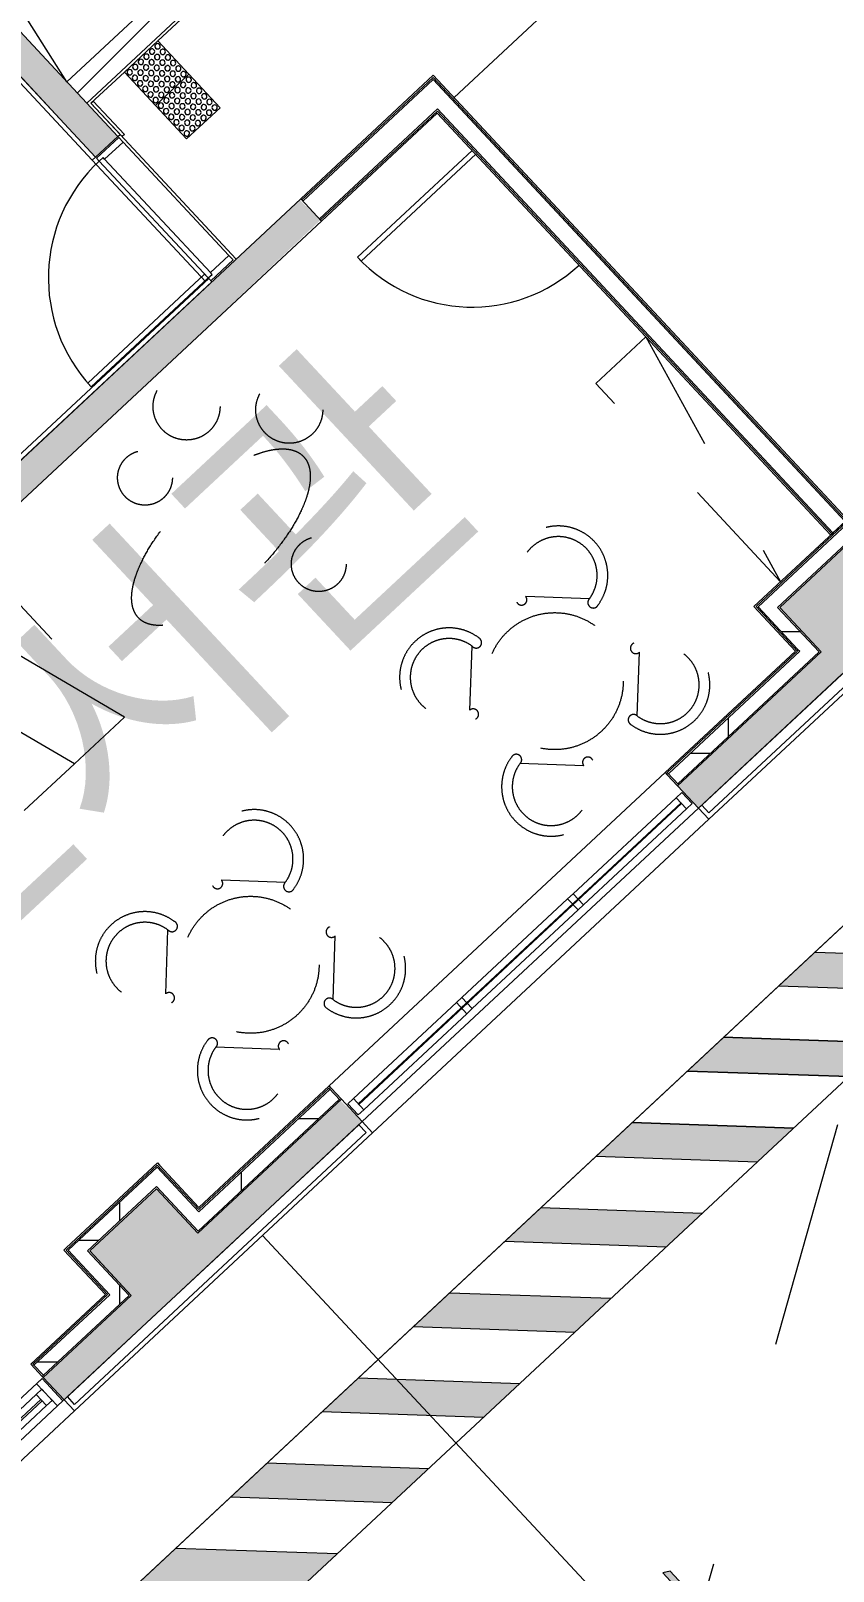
# Model space of a CAD drawing. Header units: millimetres. Extents: x -71377 to 516042, y -145869 to 441446.
# Drawn here: x 273386 to 278659, y 154575 to 164697 of the extents above; entities that cross this region are included whole.
import ezdxf

# ---------------------------------------------------------------- set-up
doc = ezdxf.new("R2010")
doc.units = ezdxf.units.MM
doc.header["$LTSCALE"] = 1000
doc.linetypes.add('_점선_M_', pattern=[3, 1.5, -1.5])
doc.linetypes.add('_점선_S_', pattern=[1.6, 0.8, -0.8])
for name, color, linetype, lineweight in [('06', 6, 'Continuous', 5), ('08', 8, 'Continuous', 5), ('09_HID', 9, '_점선_M_', 5), ('A-door', 4, 'Continuous', 5), ('A-door-hdln', 8, 'Continuous', 5), ('A-ele-8', 8, 'Continuous', 5), ('A-fnsh', 5, 'Continuous', 5), ('A-fnsh-4', 4, 'Continuous', 5), ('A-glas', 5, 'Continuous', 5), ('A-hat', 251, 'Continuous', 5), ('A-insu', 251, 'Continuous', 5), ('A-text-1', 3, 'Continuous', 5), ('A-wind', 4, 'Continuous', 5), ('A-wind-hdln', 8, 'Continuous', 5), ('A_bwall', 3, 'Continuous', 5), ('A_cwall', 2, 'Continuous', 5), ('A_fnsh', 5, 'Continuous', 5), ('A_fnsh-4', 4, 'Continuous', 5), ('A_furn_HID', 6, '_점선_S_', 5), ('AA_dash_M_', 7, '_점선_M_', 5), ('AA_오픈', 8, '_점선_S_', 5), ('AA_위생', 4, 'Continuous', 5), ('AA_점형블럭', 8, 'Continuous', 5), ('S-ccol', 2, 'Continuous', 5), ('조경라인_dwg', 8, 'Continuous', 5)]:
    doc.layers.add(name, color=color, linetype=linetype, lineweight=lineweight)
doc.styles.add('나눔고딕_3', font='NanumGothic.ttf', dxfattribs={"height": 1400})
pattern_1 = [(0, (165969.5, 243949.9), (0, 800), []), (90, (165969.5, 243949.9), (-800, 5e-14), [])]

# ---------------------------------------------------------------- blocks, each defined once
blk = doc.blocks.new('외여닫이문 - _A_ABS_11X21_씰FL_20_레버형__프레임200-7572299-지반층 배치도')
at = {"layer": 'A-door'}
for p, q in [((-550, 100), (-510, 100)), ((-550, -100), (-550, 100)), ((-510, 100), (-510, -65)), ((510, 100), (550, 100)), ((510, -65), (510, 100)), ((550, 100), (550, -100)), ((-525, -100), (-550, -100)), ((-525, -65), (-525, -100)), ((-510, -65), (-525, -65)), ((490, -100), (490, -1150)), ((490, -100), (525, -100)), ((525, -65), (510, -65)), ((525, -100), (525, -65)), ((525, -100), (525, -1150)), ((490, -1150), (525, -1150))]:
    blk.add_line(p, q, dxfattribs=at)
at = {"layer": 'A-door-hdln'}
for p, q in [((-510, 100), (510, 100)), ((-525, -100), (525, -100)), ((-510, -65), (510, -65))]:
    blk.add_line(p, q, dxfattribs=at)
blk.add_arc((525, -100), 1050, 180, 270, dxfattribs=at)
blk = doc.blocks.new('점자블럭_원형_개수_ - 점자블럭_원형_개수_-4199367-지반층 배치도')
at = {"layer": 'AA_점형블럭'}
for p, q in [((300, 300), (0, 300)), ((0, 300), (0, 0)), ((300, 0), (300, 300)), ((600, 300), (300, 300)), ((300, 300), (300, 0)), ((600, 0), (600, 300)), ((0, 0), (300, 0)), ((300, 0), (600, 0))]:
    blk.add_line(p, q, dxfattribs=at)
for centre, start, end in [((25, 275), 360, 180), ((25, 275), 45, 180), ((25, 275), 360, 180), ((25, 275), 45, 180), ((25, 275), 180, 360), ((25, 275), 180, 225), ((25, 275), 180, 360), ((25, 275), 180, 225), ((25, 225), 360, 180), ((25, 225), 45, 180), ((25, 225), 0, 180), ((25, 225), 45, 180), ((25, 225), 180, 360), ((25, 225), 180, 225), ((25, 225), 180, 360), ((25, 225), 180, 225), ((25, 275), 255, 330), ((25, 275), 255, 330), ((25, 225), 255, 330), ((25, 225), 255, 330), ((75, 275), 0, 180), ((75, 275), 0, 180), ((75, 275), 0, 180), ((75, 275), 0, 180), ((75, 275), 180, 360), ((75, 275), 180, 360), ((75, 275), 180, 360), ((75, 275), 180, 360), ((75, 225), 0, 180), ((75, 225), 0, 180), ((75, 225), 0, 180), ((75, 225), 0, 180), ((75, 225), 180, 360), ((75, 225), 180, 360), ((75, 225), 180, 360), ((75, 225), 180, 360), ((125, 275), 0, 180), ((125, 275), 0, 180), ((125, 275), 360, 180), ((125, 275), 0, 180), ((125, 275), 180, 360), ((125, 275), 180, 360), ((125, 275), 180, 360), ((125, 275), 180, 360), ((125, 225), 360, 180), ((125, 225), 0, 180), ((125, 225), 360, 180), ((125, 225), 0, 180), ((125, 225), 180, 360), ((125, 225), 180, 360), ((125, 225), 180, 360), ((125, 225), 180, 360), ((175, 275), 360, 180), ((175, 275), 0, 180), ((175, 275), 360, 180), ((175, 275), 0, 180), ((175, 275), 180, 360), ((175, 275), 180, 360), ((175, 275), 180, 360), ((175, 275), 180, 360), ((175, 225), 360, 180), ((175, 225), 0, 180), ((175, 225), 360, 180), ((175, 225), 0, 180), ((175, 225), 180, 360), ((175, 225), 180, 360), ((175, 225), 180, 360), ((175, 225), 180, 360), ((225, 275), 360, 180), ((225, 275), 0, 180), ((225, 275), 360, 180), ((225, 275), 0, 180), ((225, 275), 180, 360), ((225, 275), 180, 360), ((225, 275), 180, 360), ((225, 275), 180, 360), ((225, 225), 0, 180), ((225, 225), 0, 180), ((225, 225), 360, 180), ((225, 225), 0, 180), ((225, 225), 180, 360), ((225, 225), 180, 360), ((225, 225), 180, 360), ((225, 225), 180, 360), ((275, 275), 0, 180), ((275, 275), 0, 180), ((275, 275), 360, 180), ((275, 275), 0, 180), ((275, 275), 180, 360), ((275, 275), 180, 360), ((275, 275), 180, 360), ((275, 275), 180, 360), ((275, 225), 360, 180), ((275, 225), 0, 180), ((275, 225), 360, 180), ((275, 225), 0, 180), ((275, 225), 180, 360), ((275, 225), 180, 360), ((275, 225), 180, 360), ((275, 225), 180, 360), ((325, 275), 360, 180), ((325, 275), 0, 180), ((325, 275), 0, 180), ((325, 275), 0, 180), ((325, 275), 180, 360), ((325, 275), 180, 360), ((325, 275), 180, 360), ((325, 275), 180, 360), ((325, 225), 360, 180), ((325, 225), 0, 180), ((325, 225), 360, 180), ((325, 225), 0, 180), ((325, 225), 180, 360), ((325, 225), 180, 360), ((325, 225), 180, 360), ((325, 225), 180, 360), ((375, 275), 0, 180), ((375, 275), 0, 180), ((375, 275), 0, 180), ((375, 275), 0, 180), ((375, 275), 180, 360), ((375, 275), 180, 360), ((375, 275), 180, 360), ((375, 275), 180, 360), ((375, 225), 360, 180), ((375, 225), 0, 180), ((375, 225), 0, 180), ((375, 225), 0, 180), ((375, 225), 180, 360), ((375, 225), 180, 360), ((375, 225), 180, 360), ((375, 225), 180, 360), ((425, 275), 0, 180), ((425, 275), 0, 180), ((425, 275), 360, 180), ((425, 275), 0, 180), ((425, 275), 180, 360), ((425, 275), 180, 360), ((425, 275), 180, 360), ((425, 275), 180, 360), ((425, 225), 0, 180), ((425, 225), 0, 180), ((425, 225), 0, 180), ((425, 225), 0, 180), ((425, 225), 180, 360), ((425, 225), 180, 360), ((425, 225), 180, 360), ((425, 225), 180, 360), ((475, 275), 0, 180), ((475, 275), 0, 180), ((475, 275), 360, 180), ((475, 275), 360, 180), ((475, 275), 180, 360), ((475, 275), 180, 360), ((475, 275), 180, 360), ((475, 275), 180, 360), ((475, 225), 360, 180), ((475, 225), 0, 180), ((475, 225), 0, 180), ((475, 225), 0, 180), ((475, 225), 180, 360), ((475, 225), 180, 360), ((475, 225), 180, 360), ((475, 225), 180, 360), ((525, 275), 0, 180), ((525, 275), 0, 180), ((525, 275), 360, 180), ((525, 275), 0, 180), ((525, 275), 180, 360), ((525, 275), 180, 360), ((525, 275), 180, 360), ((525, 275), 180, 360), ((525, 225), 360, 180), ((525, 225), 0, 180), ((525, 225), 360, 180), ((525, 225), 0, 180), ((525, 225), 180, 360), ((525, 225), 180, 360), ((525, 225), 180, 360), ((525, 225), 180, 360), ((575, 275), 0, 180), ((575, 275), 0, 180), ((575, 275), 360, 180), ((575, 275), 0, 180), ((575, 275), 180, 360), ((575, 275), 180, 360), ((575, 275), 180, 360), ((575, 275), 180, 360), ((575, 225), 360, 180), ((575, 225), 0, 180), ((575, 225), 0, 180), ((575, 225), 0, 180), ((575, 225), 180, 360), ((575, 225), 180, 360), ((575, 225), 180, 360), ((575, 225), 180, 360), ((25, 175), 360, 180), ((25, 175), 45, 180), ((25, 175), 360, 180), ((25, 175), 45, 180), ((25, 175), 180, 360), ((25, 175), 180, 225), ((25, 175), 180, 360), ((25, 175), 180, 225), ((25, 125), 360, 180), ((25, 125), 0, 180), ((25, 125), 360, 180), ((25, 125), 0, 180), ((25, 125), 180, 360), ((25, 125), 180, 240), ((25, 125), 180, 360), ((25, 125), 180, 240), ((25, 175), 255, 330), ((25, 175), 255, 330), ((25, 125), 270, 345), ((25, 125), 270, 345), ((75, 175), 0, 180), ((75, 175), 0, 180), ((75, 175), 0, 180), ((75, 175), 0, 180), ((75, 175), 180, 360), ((75, 175), 180, 360), ((75, 175), 180, 360), ((75, 175), 180, 360), ((75, 125), 360, 180), ((75, 125), 0, 180), ((75, 125), 0, 180), ((75, 125), 0, 180), ((75, 125), 180, 360), ((75, 125), 180, 360), ((75, 125), 180, 360), ((75, 125), 180, 360), ((125, 175), 360, 180), ((125, 175), 180, 360), ((125, 175), 0, 180), ((125, 175), 360, 180), ((125, 175), 0, 180), ((125, 175), 180, 360), ((125, 175), 180, 360), ((125, 175), 180, 360), ((125, 125), 360, 180), ((125, 125), 0, 180), ((125, 125), 360, 180), ((125, 125), 0, 180), ((125, 125), 180, 360), ((125, 125), 180, 360), ((125, 125), 180, 360), ((125, 125), 180, 360), ((175, 175), 360, 180), ((175, 175), 0, 180), ((175, 175), 360, 180), ((175, 175), 0, 180), ((175, 175), 180, 360), ((175, 175), 180, 360), ((175, 175), 180, 360), ((175, 175), 180, 360), ((175, 125), 360, 180), ((175, 125), 0, 180), ((175, 125), 360, 180), ((175, 125), 0, 180), ((175, 125), 180, 360), ((175, 125), 180, 360), ((175, 125), 180, 360), ((175, 125), 180, 360), ((225, 125), 0, 180), ((225, 125), 180, 360), ((225, 175), 360, 180), ((225, 175), 0, 180), ((225, 175), 360, 180), ((225, 175), 0, 180), ((225, 175), 180, 360), ((225, 175), 180, 360), ((225, 175), 180, 360), ((225, 175), 180, 360), ((225, 125), 360, 180), ((225, 125), 0, 180), ((225, 125), 360, 180), ((225, 125), 180, 360), ((225, 125), 180, 360), ((225, 125), 180, 360), ((275, 125), 360, 180), ((275, 125), 0, 180), ((275, 175), 360, 180), ((275, 175), 0, 180), ((275, 175), 0, 180), ((275, 175), 0, 180), ((275, 175), 180, 360), ((275, 175), 180, 360), ((275, 175), 180, 360), ((275, 175), 180, 360), ((275, 125), 0, 180), ((275, 125), 0, 180), ((275, 125), 180, 360), ((275, 125), 180, 360), ((275, 125), 180, 360), ((275, 125), 180, 360), ((325, 175), 0, 180), ((325, 175), 180, 360), ((325, 125), 0, 180), ((325, 125), 15, 180), ((325, 125), 180, 360), ((325, 175), 0, 180), ((325, 175), 0, 180), ((325, 175), 0, 180), ((325, 175), 180, 360), ((325, 175), 180, 360), ((325, 175), 180, 360), ((325, 125), 360, 180), ((325, 125), 15, 180), ((325, 125), 180, 360), ((325, 125), 180, 270), ((325, 125), 180, 270), ((325, 125), 300, 330), ((325, 125), 300, 330), ((375, 175), 0, 180), ((375, 175), 0, 180), ((375, 125), 0, 180), ((375, 125), 360, 180), ((375, 125), 180, 270), ((375, 175), 0, 180), ((375, 175), 0, 180), ((375, 175), 180, 360), ((375, 175), 180, 360), ((375, 175), 180, 360), ((375, 175), 180, 360), ((375, 125), 15, 180), ((375, 125), 15, 180), ((375, 125), 180, 360), ((375, 125), 180, 270), ((375, 125), 180, 360), ((375, 125), 300, 330), ((375, 125), 300, 330), ((425, 175), 0, 180), ((425, 175), 0, 180), ((425, 125), 0, 180), ((425, 125), 15, 180), ((425, 125), 0, 180), ((425, 125), 180, 360), ((425, 175), 0, 180), ((425, 175), 360, 180), ((425, 175), 180, 360), ((425, 175), 180, 360), ((425, 175), 180, 360), ((425, 175), 180, 360), ((425, 125), 15, 180), ((425, 125), 180, 270), ((425, 125), 180, 360), ((425, 125), 180, 270), ((425, 125), 300, 330), ((425, 125), 300, 330), ((475, 175), 180, 360), ((475, 175), 0, 180), ((475, 175), 0, 180), ((475, 175), 360, 180), ((475, 175), 0, 180), ((475, 175), 180, 360), ((475, 175), 180, 360), ((475, 175), 180, 360), ((475, 125), 360, 180), ((475, 125), 15, 180), ((475, 125), 360, 180), ((475, 125), 15, 180), ((475, 125), 180, 360), ((475, 125), 180, 270), ((475, 125), 180, 360), ((475, 125), 180, 270), ((475, 125), 300, 330), ((475, 125), 300, 330), ((525, 125), 180, 360), ((525, 125), 180, 270), ((525, 175), 360, 180), ((525, 175), 0, 180), ((525, 175), 0, 180), ((525, 175), 0, 180), ((525, 175), 180, 360), ((525, 175), 180, 360), ((525, 175), 180, 360), ((525, 175), 180, 360), ((525, 125), 0, 180), ((525, 125), 15, 180), ((525, 125), 0, 180), ((525, 125), 15, 180), ((525, 125), 180, 360), ((525, 125), 180, 270), ((525, 125), 300, 330), ((525, 125), 300, 330), ((575, 125), 180, 270), ((575, 175), 360, 180), ((575, 175), 0, 180), ((575, 175), 0, 180), ((575, 175), 0, 180), ((575, 175), 180, 360), ((575, 175), 180, 360), ((575, 175), 180, 360), ((575, 175), 180, 360), ((575, 125), 0, 180), ((575, 125), 15, 180), ((575, 125), 360, 180), ((575, 125), 15, 180), ((575, 125), 180, 360), ((575, 125), 180, 270), ((575, 125), 180, 360), ((575, 125), 300, 330), ((575, 125), 300, 330), ((25, 25), 360, 180), ((25, 25), 0, 180), ((25, 25), 360, 180), ((25, 25), 0, 180), ((25, 25), 180, 360), ((25, 25), 180, 360), ((25, 25), 180, 360), ((25, 25), 180, 360), ((25, 75), 360, 180), ((25, 75), 0, 180), ((25, 75), 360, 180), ((25, 75), 0, 180), ((25, 75), 180, 360), ((25, 75), 180, 345), ((25, 75), 180, 360), ((25, 75), 180, 345), ((75, 25), 360, 180), ((75, 25), 0, 180), ((75, 25), 0, 180), ((75, 25), 0, 180), ((75, 25), 180, 360), ((75, 25), 180, 360), ((75, 25), 180, 360), ((75, 25), 180, 360), ((75, 75), 360, 180), ((75, 75), 0, 180), ((75, 75), 360, 180), ((75, 75), 0, 180), ((75, 75), 180, 360), ((75, 75), 180, 360), ((75, 75), 180, 360), ((75, 75), 180, 360), ((125, 25), 360, 180), ((125, 25), 0, 180), ((125, 25), 360, 180), ((125, 25), 0, 180), ((125, 25), 180, 360), ((125, 25), 180, 360), ((125, 25), 180, 360), ((125, 25), 180, 360), ((125, 75), 360, 180), ((125, 75), 0, 180), ((125, 75), 360, 180), ((125, 75), 0, 180), ((125, 75), 180, 360), ((125, 75), 180, 360), ((125, 75), 180, 360), ((125, 75), 180, 360), ((175, 25), 360, 180), ((175, 25), 360, 180), ((175, 25), 180, 360), ((175, 25), 180, 360), ((175, 75), 360, 180), ((175, 75), 0, 180), ((175, 75), 360, 180), ((175, 75), 0, 180), ((175, 75), 180, 360), ((175, 75), 180, 360), ((175, 75), 180, 360), ((175, 75), 180, 360), ((175, 25), 120, 150), ((175, 25), 120, 150), ((175, 25), 210, 360), ((175, 25), 210, 360), ((175, 25), 0, 60), ((175, 25), 0, 60), ((225, 75), 360, 180), ((225, 25), 360, 180), ((225, 25), 360, 180), ((225, 25), 180, 360), ((225, 25), 180, 360), ((225, 75), 0, 180), ((225, 75), 0, 180), ((225, 75), 0, 180), ((225, 75), 180, 360), ((225, 75), 180, 360), ((225, 75), 180, 360), ((225, 75), 180, 360), ((225, 25), 120, 150), ((225, 25), 120, 150), ((225, 25), 210, 360), ((225, 25), 210, 360), ((225, 25), 0, 60), ((225, 25), 0, 60), ((275, 75), 360, 180), ((275, 25), 0, 180), ((275, 25), 0, 180), ((275, 25), 180, 360), ((275, 25), 180, 360), ((275, 75), 0, 180), ((275, 75), 0, 180), ((275, 75), 0, 180), ((275, 75), 180, 360), ((275, 75), 180, 360), ((275, 75), 180, 360), ((275, 75), 180, 360), ((275, 25), 120, 150), ((275, 25), 120, 150), ((275, 25), 210, 360), ((275, 25), 210, 360), ((275, 25), 0, 60), ((275, 25), 0, 60), ((325, 75), 180, 270), ((325, 25), 360, 180), ((325, 25), 15, 180), ((325, 25), 360, 180), ((325, 25), 15, 180), ((325, 25), 180, 360), ((325, 25), 180, 270), ((325, 25), 180, 360), ((325, 25), 180, 270), ((325, 75), 360, 180), ((325, 75), 15, 180), ((325, 75), 0, 180), ((325, 75), 15, 180), ((325, 75), 180, 360), ((325, 75), 180, 360), ((325, 75), 180, 270), ((325, 75), 300, 330), ((325, 75), 300, 330), ((325, 25), 300, 330), ((325, 25), 300, 330), ((375, 75), 180, 360), ((375, 75), 180, 270), ((375, 75), 180, 360), ((375, 25), 0, 180), ((375, 25), 15, 180), ((375, 25), 0, 180), ((375, 25), 15, 180), ((375, 25), 180, 360), ((375, 25), 180, 270), ((375, 25), 180, 360), ((375, 25), 180, 270), ((375, 75), 360, 180), ((375, 75), 15, 180), ((375, 75), 360, 180), ((375, 75), 15, 180), ((375, 75), 180, 270), ((375, 75), 300, 330), ((375, 75), 300, 330), ((375, 25), 300, 330), ((375, 25), 300, 330), ((425, 75), 0, 180), ((425, 75), 15, 180), ((425, 75), 0, 180), ((425, 75), 15, 180), ((425, 25), 0, 180), ((425, 25), 15, 180), ((425, 25), 0, 180), ((425, 25), 15, 180), ((425, 25), 180, 360), ((425, 25), 180, 270), ((425, 25), 180, 360), ((425, 25), 180, 270), ((425, 75), 180, 360), ((425, 75), 180, 270), ((425, 75), 180, 360), ((425, 75), 180, 270), ((425, 75), 300, 330), ((425, 75), 300, 330), ((425, 25), 300, 330), ((425, 25), 300, 330), ((475, 25), 360, 180), ((475, 25), 15, 180), ((475, 25), 360, 180), ((475, 25), 15, 180), ((475, 25), 180, 360), ((475, 25), 180, 270), ((475, 25), 180, 360), ((475, 25), 180, 270), ((475, 75), 0, 180), ((475, 75), 15, 180), ((475, 75), 360, 180), ((475, 75), 15, 180), ((475, 75), 180, 360), ((475, 75), 180, 270), ((475, 75), 180, 360), ((475, 75), 180, 270), ((475, 75), 300, 330), ((475, 75), 300, 330), ((475, 25), 300, 330), ((475, 25), 300, 330), ((525, 75), 15, 180), ((525, 75), 15, 180), ((525, 75), 180, 360), ((525, 25), 360, 180), ((525, 25), 15, 180), ((525, 25), 360, 180), ((525, 25), 15, 180), ((525, 25), 180, 360), ((525, 25), 180, 270), ((525, 25), 180, 360), ((525, 25), 180, 270), ((525, 75), 0, 180), ((525, 75), 0, 180), ((525, 75), 180, 360), ((525, 75), 180, 270), ((525, 75), 180, 270), ((525, 75), 300, 330), ((525, 75), 300, 330), ((525, 25), 300, 330), ((525, 25), 300, 330), ((575, 25), 0, 180), ((575, 25), 15, 180), ((575, 25), 0, 180), ((575, 25), 15, 180), ((575, 25), 180, 360), ((575, 25), 180, 270), ((575, 25), 180, 360), ((575, 25), 180, 270), ((575, 75), 0, 180), ((575, 75), 15, 180), ((575, 75), 0, 180), ((575, 75), 15, 180), ((575, 75), 180, 360), ((575, 75), 180, 270), ((575, 75), 180, 360), ((575, 75), 180, 270), ((575, 75), 300, 330), ((575, 75), 300, 330), ((575, 25), 300, 330), ((575, 25), 300, 330)]:
    blk.add_arc(centre, 17.5, start, end, dxfattribs=at)
blk = doc.blocks.new('폴딩도어 - _A_PD1_4000x2000_OPEN-7529586-지반층 배치도')
at = {"layer": 'A-door'}
for p, q in [((-1950, 100), (-2000, 100)), ((-2000, 100), (-2000, -100)), ((-1950, -100), (-1950, 100)), ((-1900, 50), (-1950, 50)), ((-1950, 50), (-1950, -50)), ((-1900, -50), (-1900, 50)), ((-1300, 50), (-1350, 50)), ((-1350, 50), (-1350, -50)), ((-1250, 50), (-1300, 50)), ((-1300, 50), (-1300, -50)), ((-1300, -50), (-1300, 50)), ((-1250, -50), (-1250, 50)), ((-650, 50), (-700, 50)), ((-700, 50), (-700, -50)), ((-600, 50), (-650, 50)), ((-650, 50), (-650, -50)), ((-650, -50), (-650, 50)), ((-600, -50), (-600, 50)), ((0, 50), (-50, 50)), ((-50, 50), (-50, -50)), ((50, 50), (0, 50)), ((0, 50), (0, -50)), ((0, -50), (0, 50)), ((50, -50), (50, 50)), ((650, 50), (600, 50)), ((600, 50), (600, -50)), ((700, 50), (650, 50)), ((650, 50), (650, -50)), ((650, -50), (650, 50)), ((700, -50), (700, 50)), ((1300, 50), (1250, 50)), ((1250, 50), (1250, -50)), ((1300, -50), (1300, 50)), ((1350, 50), (1300, 50)), ((1300, 50), (1300, -50)), ((1350, -50), (1350, 50)), ((1950, 50), (1900, 50)), ((1900, 50), (1900, -50)), ((2000, 100), (1950, 100)), ((1950, 100), (1950, -100)), ((1950, -50), (1950, 50)), ((2000, -100), (2000, 100)), ((-2000, -100), (-1950, -100)), ((-1950, -50), (-1900, -50)), ((-1350, -50), (-1300, -50)), ((-1300, -50), (-1250, -50)), ((-700, -50), (-650, -50)), ((-650, -50), (-600, -50)), ((-50, -50), (0, -50)), ((0, -50), (50, -50)), ((600, -50), (650, -50)), ((650, -50), (700, -50)), ((1250, -50), (1300, -50)), ((1300, -50), (1350, -50)), ((1900, -50), (1950, -50)), ((1950, -100), (2000, -100))]:
    blk.add_line(p, q, dxfattribs=at)
at = {"layer": 'A-door-hdln'}
for p, q in [((-2000, 100), (2000, 100)), ((-1900, 50), (-1350, 50)), ((-1250, 50), (-700, 50)), ((-600, 50), (-50, 50)), ((50, 50), (600, 50)), ((700, 50), (1250, 50)), ((1350, 50), (1900, 50)), ((-2000, -100), (2000, -100)), ((-1350, -50), (-1900, -50)), ((-700, -50), (-1250, -50)), ((-50, -50), (-600, -50)), ((600, -50), (50, -50)), ((1250, -50), (700, -50)), ((1900, -50), (1350, -50))]:
    blk.add_line(p, q, dxfattribs=at)
at = {"layer": 'A-glas'}
for p, q in [((-1350, 6), (-1900, 6)), ((-1900, 6), (-1900, -6)), ((-1350, -6), (-1350, 6)), ((-700, 6), (-1250, 6)), ((-1250, 6), (-1250, -6)), ((-700, -6), (-700, 6)), ((-50, 6), (-600, 6)), ((-600, 6), (-600, -6)), ((-50, -6), (-50, 6)), ((600, 6), (50, 6)), ((50, 6), (50, -6)), ((600, -6), (600, 6)), ((1250, 6), (700, 6)), ((700, 6), (700, -6)), ((1250, -6), (1250, 6)), ((1900, 6), (1350, 6)), ((1350, 6), (1350, -6)), ((1900, -6), (1900, 6)), ((-1900, -6), (-1350, -6)), ((-1250, -6), (-700, -6)), ((-600, -6), (-50, -6)), ((50, -6), (600, -6)), ((700, -6), (1250, -6)), ((1350, -6), (1900, -6))]:
    blk.add_line(p, q, dxfattribs=at)
blk = doc.blocks.new('장애인 표시판 - 장애인 표시판-V105-지반층 배치도')
at = {"layer": 'AA_위생'}
for p, q in [((-150, 0), (150, 0)), ((-150, -20), (-150, 0)), ((150, -20), (-150, -20)), ((150, 0), (150, -20))]:
    blk.add_line(p, q, dxfattribs=at)
blk = doc.blocks.new('외여닫이_유리문_ - A_SSD_1100x2100_프레임 150-8238286-지반층 배치도')
at = {"layer": 'A-door'}
for p, q in [((-1915, -482), (-1915, 548)), ((-1880, -482), (-1880, 548)), ((-1915, -482), (-1880, -482))]:
    blk.add_line(p, q, dxfattribs=at)
at = {"layer": 'A-door-hdln'}
blk.add_arc((-1915, 548), 1030, 270, 360, dxfattribs=at)
blk = doc.blocks.new('가구_작은도서관 - 가구_작은도서관-6473556-지반층 배치도')
at = {"layer": 'A_furn_HID'}
for p, q in [((8290, -5185), (7840, -3685)), ((8290, -3685), (8290, -5185)), ((8740, -5185), (8290, -3685)), ((8290, -3685), (8290, -5185)), ((8740, -3685), (8740, -5185)), ((7840, -5185), (8290, -5185)), ((8290, -5185), (8740, -5185)), ((12950, -5695), (12500, -7475)), ((12500, -7475), (12500, -5695)), ((12500, -5695), (12950, -5695)), ((7698, -6700), (7995, -6403)), ((8476, -6403), (8773, -6700)), ((10432, -6700), (10728, -6403)), ((11210, -6403), (11506, -6700)), ((7995, -7478), (7698, -7181)), ((8476, -7478), (8773, -7181)), ((10728, -7478), (10432, -7181)), ((11210, -7478), (11506, -7181))]:
    blk.add_line(p, q, dxfattribs=at)
for centre, radius in [((10430, -3971), 220), ((10430, -3971), 220), ((9911, -4127), 180), ((10909, -4447), 220), ((10359, -5321), 180), ((8236, -6941), 450), ((10969, -6941), 450)]:
    blk.add_circle(centre, radius, dxfattribs=at)
for centre, radius, start, end in [((7744, -6449), 325, 10.3454, 259.6546), ((8727, -6449), 325, 280.3454, 169.6546), ((10478, -6449), 325, 10.3454, 259.6546), ((11460, -6449), 325, 280.3454, 169.6546), ((7744, -6449), 255, 10.3454, 259.6546), ((8727, -6449), 255, 280.3454, 169.6546), ((10478, -6449), 255, 10.3454, 259.6546), ((11460, -6449), 255, 280.3454, 169.6546), ((8031, -6404), 35.6, 179.3981, 21.2928), ((8441, -6401), 35.2, 163.5436, 355.7655), ((10764, -6404), 35.6, 179.3981, 21.2928), ((11174, -6401), 35.2, 163.5436, 355.7655), ((7696, -6735), 35.2, 253.5436, 85.7655), ((8772, -6736), 35.6, 89.3981, 291.2928), ((10429, -6735), 35.2, 253.5436, 85.7655), ((11506, -6736), 35.6, 89.3981, 291.2928), ((7744, -7432), 325, 100.3454, 349.6546), ((7744, -7432), 255, 100.3454, 349.6546), ((7699, -7146), 35.6, 269.3981, 111.2928), ((8727, -7432), 325, 190.3454, 79.6546), ((8727, -7432), 255, 190.3454, 79.6546), ((8772, -7146), 35.6, 68.7072, 270.6019), ((10478, -7432), 325, 100.3454, 349.6546), ((10478, -7432), 255, 100.3454, 349.6546), ((10432, -7146), 35.6, 269.3981, 111.2928), ((11460, -7432), 325, 190.3454, 79.6546), ((11460, -7432), 255, 190.3454, 79.6546), ((11506, -7146), 35.6, 68.7072, 270.6019), ((8030, -7480), 35.2, 343.5436, 175.7655), ((8441, -7480), 35.2, 4.2345, 196.4564), ((10764, -7480), 35.2, 343.5436, 175.7655), ((11174, -7480), 35.2, 4.2345, 196.4564)]:
    blk.add_arc(centre, radius, start, end, dxfattribs=at)
blk.add_ellipse((10010, -4753), major_axis=(758, 20), ratio=0.429097, dxfattribs=at)
blk = doc.blocks.new('고정창_추가프레임_ - _A_AW_30X20-8338547-지반층 배치도')
at = {"layer": 'A-glas'}
for p, q in [((1450, 2.5), (-1450, 2.5)), ((-1450, 2.5), (-1450, -2.5)), ((1450, -2.5), (1450, 2.5)), ((-1450, -2.5), (1450, -2.5))]:
    blk.add_line(p, q, dxfattribs=at)
at = {"layer": 'A-wind'}
for p, q in [((-1450, 50), (-1500, 50)), ((-1500, 50), (-1500, -50)), ((-1450, -50), (-1450, 50)), ((-525, 50), (-525, -50)), ((-475, 50), (-525, 50)), ((-475, -50), (-475, 50)), ((475, 50), (475, -50)), ((525, 50), (475, 50)), ((525, -50), (525, 50)), ((1450, 50), (1450, -50)), ((1500, 50), (1450, 50)), ((1500, -50), (1500, 50)), ((-1500, -50), (-1450, -50)), ((-525, -50), (-475, -50)), ((475, -50), (525, -50)), ((1450, -50), (1500, -50))]:
    blk.add_line(p, q, dxfattribs=at)
at = {"layer": 'A-wind-hdln'}
for p, q in [((-525, 50), (-1450, 50)), ((475, 50), (-475, 50)), ((1450, 50), (525, 50)), ((-1450, -50), (-525, -50)), ((-475, -50), (475, -50)), ((525, -50), (1450, -50))]:
    blk.add_line(p, q, dxfattribs=at)
blk = doc.blocks.new('조경라인_dwg_소방차전용주차구역_7x12_-V126-지반층 배치도')
at = {"layer": '08'}
h = blk.add_hatch(color=256, dxfattribs=at)
h.paths.add_polyline_path([(7000, 472), (7000, 798), (6202, 0), (6528, 0)])
h.paths.add_polyline_path([(7000, 1293), (7000, 1618), (6250, 868), (6250, 750), (6132, 750), (5382, 0), (5707, 0)])
h.paths.add_polyline_path([(7000, 2113), (7000, 2438), (6250, 1688), (6250, 1363)])
h.paths.add_polyline_path([(5637, 750), (5312, 750), (4562, 0), (4887, 0)])
h.paths.add_polyline_path([(7000, 2933), (7000, 3258), (6250, 2508), (6250, 2183)])
h.paths.add_polyline_path([(4817, 750), (4492, 750), (3742, 0), (4067, 0)])
h.paths.add_polyline_path([(7000, 3753), (7000, 4079), (6250, 3329), (6250, 3003), (6888, 3641)])
h.paths.add_polyline_path([(3997, 750), (3671, 750), (2921, 0), (3247, 0)])
h.paths.add_polyline_path([(7000, 4574), (7000, 4899), (6250, 4149), (6250, 3824), (6464, 4037)])
h.paths.add_polyline_path([(3176, 750), (2851, 750), (2101, 0), (2426, 0), (2447, 20)])
h.paths.add_polyline_path([(7000, 5394), (7000, 5719), (6250, 4969), (6250, 4644)])
h.paths.add_polyline_path([(2356, 750), (2031, 750), (1281, 0), (1606, 0), (2022, 416)])
h.paths.add_polyline_path([(7000, 6214), (7000, 6539), (6250, 5789), (6250, 5464)])
h.paths.add_polyline_path([(1536, 750), (1211, 750), (461, 0), (786, 0)])
h.paths.add_polyline_path([(7000, 7034), (7000, 7360), (6250, 6610), (6250, 6284)])
h.paths.add_polyline_path([(750, 784), (750, 1110), (0, 360), (0, 34), (169, 204)])
h.paths.add_polyline_path([(7000, 7854), (7000, 8180), (6250, 7430), (6250, 7104), (6774, 7629)])
h.paths.add_polyline_path([(750, 1604), (750, 1930), (0, 1180), (0, 854), (749, 1604)])
h.paths.add_polyline_path([(7000, 8675), (7000, 9000), (6250, 8250), (6250, 7925), (6350, 8024)])
h.paths.add_polyline_path([(750, 2425), (750, 2750), (0, 2000), (0, 1675), (325, 1999)])
h.paths.add_polyline_path([(7000, 9495), (7000, 9820), (6250, 9070), (6250, 8745)])
h.paths.add_polyline_path([(750, 3245), (750, 3570), (0, 2820), (0, 2495)])
h.paths.add_polyline_path([(7000, 10315), (7000, 10640), (6250, 9890), (6250, 9565)])
h.paths.add_polyline_path([(750, 4065), (750, 4390), (0, 3640), (0, 3315)])
h.paths.add_polyline_path([(7000, 11135), (7000, 11461), (6250, 10711), (6250, 10385)])
h.paths.add_polyline_path([(750, 4885), (750, 5211), (0, 4461), (0, 4135)])
h.paths.add_polyline_path([(7000, 11956), (7000, 12000), (6719, 12000), (5969, 11250), (6250, 11250), (6250, 11206), (6660, 11616)])
h.paths.add_polyline_path([(750, 5706), (750, 6031), (0, 5281), (0, 4956), (635, 5591)])
h.paths.add_polyline_path([(6224, 12000), (5899, 12000), (5149, 11250), (5474, 11250)])
h.paths.add_polyline_path([(750, 6526), (750, 6851), (0, 6101), (0, 5776), (211, 5987)])
h.paths.add_polyline_path([(5404, 12000), (5079, 12000), (4329, 11250), (4654, 11250)])
h.paths.add_polyline_path([(750, 7346), (750, 7671), (0, 6921), (0, 6596)])
h.paths.add_polyline_path([(4584, 12000), (4258, 12000), (3508, 11250), (3834, 11250)])
h.paths.add_polyline_path([(750, 8166), (750, 8492), (0, 7742), (0, 7416), (366, 7782)])
h.paths.add_polyline_path([(3763, 12000), (3438, 12000), (2688, 11250), (3013, 11250)])
h.paths.add_polyline_path([(750, 8987), (750, 9312), (0, 8562), (0, 8237)])
h.paths.add_polyline_path([(2943, 12000), (2618, 12000), (1868, 11250), (2193, 11250), (2530, 11587)])
h.paths.add_polyline_path([(750, 9807), (750, 10132), (0, 9382), (0, 9057), (521, 9578)])
h.paths.add_polyline_path([(2123, 12000), (1798, 12000), (1048, 11250), (1373, 11250), (2105, 11982)])
h.paths.add_polyline_path([(750, 10627), (750, 10952), (0, 10202), (0, 9877), (97, 9974)])
h.paths.add_polyline_path([(1303, 12000), (977, 12000), (0, 11023), (0, 10697)])
h.paths.add_polyline_path([(482, 12000), (157, 12000), (0, 11843), (0, 11518)])
h = blk.add_hatch(color=256, dxfattribs=at)
h.paths.add_polyline_path([(4249, 1790), (4899, 2584), (4998, 2767), (4992, 2873), (4904, 2984), (4786, 3031), (4563, 3041), (4480, 3032), (4224, 2958), (4081, 2889), (3905, 2771), (3740, 2613), (3688, 2553), (3634, 2421), (3625, 2355), (3633, 2289), (3688, 2239), (3763, 2201), (3847, 2183), (4025, 2183), (3619, 1790)])
h.paths.add_polyline_path([(4482, 2586), (4320, 2467), (4232, 2425), (4153, 2403), (4028, 2402), (3974, 2441), (3968, 2512), (4004, 2585), (4116, 2689), (4160, 2725), (4222, 2756), (4387, 2813), (4507, 2811), (4550, 2769), (4550, 2683), (4529, 2640)])
h.paths.add_polyline_path([(3108, 1790), (3551, 2631), (3015, 2631), (2992, 2589), (3136, 2589), (2660, 1790)])
h.paths.add_polyline_path([(2419, 1790), (2862, 2631), (2326, 2631), (2303, 2589), (2447, 2589), (1971, 1790)])
for p, q in [((0, 6101), (750, 6851)), ((0, 5776), (750, 6526)), ((0, 4135), (750, 4885)), ((0, 3640), (750, 4390)), ((0, 3315), (750, 4065)), ((0, 2820), (750, 3570)), ((0, 2495), (750, 3245)), ((0, 2000), (750, 2750)), ((0, 1675), (750, 2425)), ((0, 1180), (750, 1930)), ((0, 854), (750, 1604)), ((0, 360), (750, 1110))]:
    blk.add_line(p, q, dxfattribs=at)
at = {"layer": '08', "flags": 128}
for points in [[(7000, 0), (7000, 12000), (0, 12000), (0, 0)], [(6250, 750), (6250, 11250), (750, 11250), (750, 750)], [(750, 6031), (0, 5281)], [(750, 5706), (0, 4956)], [(750, 5211), (0, 4461)], [(2862, 2631), (2326, 2631), (2303, 2589), (2447, 2589), (1971, 1790), (2419, 1790)]]:
    blk.add_lwpolyline(points, close=True, dxfattribs=at)
blk = doc.blocks.new('조경라인_dwg_소방차전용주차구역-7862190-지반층 배치도')
at = {"rotation": 312.999772431514}
blk.add_blockref('조경라인_dwg_소방차전용주차구역_7x12_-V126-지반층 배치도', (200924, 58918), dxfattribs=at)
blk = doc.blocks.new('조경라인_dwg-6847807-지반층 배치도')
at = {"layer": '06'}
blk.add_line((279197, 159257), (270688, 151322), dxfattribs=at)
at = {"layer": '09_HID'}
blk.add_arc((256788, 213813), 65074, 279.44413, 306.23592, dxfattribs=at)
blk.add_blockref('조경라인_dwg_소방차전용주차구역-7862190-지반층 배치도', (73152, 95564))

msp = doc.modelspace()

# ---------------------------------------------------------------- hatches: boundary and pattern name
at = {"layer": 'A-hat'}
h = msp.add_hatch(dxfattribs=at)
h.set_pattern_fill('FP_12', color=256, scale=1000, style=0, pattern_type=2)
h.set_pattern_definition([(45, (165969.5, 243949.9), (-353.5534, 353.5534), [])])
h.paths.add_polyline_path([(273753.1, 164222.6), (275757, 166091.3), (275627.4, 166230.2), (273623.5, 164361.6)])
h.paths.add_polyline_path([(276576.1, 166855.1), (276656.6, 166930.1), (276527, 167069.1), (276446.5, 166994.1)])
for points in [[(273576.1, 164119.1), (273722.4, 164255.5), (272191.3, 165897.4), (272045, 165761), (273540.5, 164157.3)], [(273811.4, 163866.8), (273957.7, 164003.2), (273722.4, 164255.5), (273576.1, 164119.1), (273766.7, 163914.7)], [(274309.4, 162526.3), (275289.9, 163454.3), (275152.5, 163586), (274173, 162672.6)], [(273124.6, 161421.5), (274309.4, 162526.3), (274173, 162672.6), (272988.2, 161567.7)], [(278716.3, 160469.1), (279155.1, 160878.3), (278745.9, 161317.2), (278307.1, 160908), (278598.9, 160595)], [(277772.8, 159589.4), (278716.3, 160469.1), (278579.9, 160615.4), (277636.4, 159735.6)], [(274620.7, 156650), (275564.1, 157529.7), (275419.4, 157668.2), (274484.3, 156796.2)], [(274181.9, 156240.8), (274620.7, 156650), (274211.5, 157088.8), (273772.7, 156679.6), (274045.5, 156387)], [(273604.1, 155702), (274181.9, 156240.8), (274045.5, 156387), (273467.7, 155848.2)]]:
    msp.add_hatch(color=256, dxfattribs=at).paths.add_polyline_path(points)
h = msp.add_hatch(dxfattribs=at)
h.set_pattern_fill('FP_13', color=256, scale=1000, style=0, pattern_type=2)
h.set_pattern_definition(pattern_1)
h.paths.add_polyline_path([(278292.9, 160908.4), (278812.2, 161392.7), (278750.8, 161458.5), (278231.6, 160974.3), (278288.9, 160912.8)])
h = msp.add_hatch(dxfattribs=at)
h.set_pattern_fill('FP_13', color=256, scale=1000, style=0, pattern_type=2)
h.set_pattern_definition(pattern_1)
h.paths.add_polyline_path([(278438.5, 160620.3), (278504.4, 160681.7), (278231.6, 160974.3), (278165.8, 160912.8), (278431.7, 160627.7)])
h = msp.add_hatch(dxfattribs=at)
h.set_pattern_fill('FP_13', color=256, scale=1000, style=0, pattern_type=2)
h.set_pattern_definition(pattern_1)
h.paths.add_polyline_path([(277636.9, 159749.8), (278565.7, 160615.9), (278504.4, 160681.7), (277575.5, 159815.6)])
h = msp.add_hatch(dxfattribs=at)
h.set_pattern_fill('FP_13', color=256, scale=1000, style=0, pattern_type=2)
h.set_pattern_definition(pattern_1)
h.paths.add_polyline_path([(274550.6, 156871.7), (275413.6, 157676.5), (275352.2, 157742.3), (274489.2, 156937.6)])
h = msp.add_hatch(dxfattribs=at)
h.set_pattern_fill('FP_13', color=256, scale=1000, style=0, pattern_type=2)
h.set_pattern_definition(pattern_1)
h.paths.add_polyline_path([(273758.6, 156680.1), (274277.8, 157164.3), (274216.4, 157230.1), (273697.2, 156745.9)])
h = msp.add_hatch(dxfattribs=at)
h.set_pattern_fill('FP_13', color=256, scale=1000, style=0, pattern_type=2)
h.set_pattern_definition(pattern_1)
h.paths.add_polyline_path([(273904.2, 156392), (273970, 156453.3), (273697.2, 156745.9), (273631.4, 156684.5), (273897.3, 156399.3)])
h = msp.add_hatch(dxfattribs=at)
h.set_pattern_fill('FP_13', color=256, scale=1000, style=0, pattern_type=2)
h.set_pattern_definition(pattern_1)
h.paths.add_polyline_path([(273468.2, 155862.4), (274031.4, 156387.5), (273970, 156453.3), (273406.8, 155928.2)])

# ---------------------------------------------------------------- linework, layer by layer
at = {"layer": 'A-ele-8'}
for p, q in [((273972.3, 164016.8), (274736.1, 163197.7)), ((274532.8, 163049.2), (273789.5, 163846.3)), ((275345.9, 157763.8), (277554.6, 159823.4)), ((277554.6, 159823.4), (277568.2, 159808.8)), ((277772.8, 159589.4), (275564.1, 157529.7)), ((275564.1, 157529.7), (277772.8, 159589.4)), ((277841, 159516.2), (275632.3, 157456.6)), ((275359.5, 157749.1), (275345.9, 157763.8)), ((273464.1, 155844.8), (273467.7, 155848.2)), ((273467.7, 155848.2), (273464.1, 155844.8)), ((273604.1, 155702), (273600.5, 155698.6)), ((273600.5, 155698.6), (273604.1, 155702)), ((273672.3, 155628.8), (270732.3, 152887.2))]:
    msp.add_line(p, q, dxfattribs=at)
at = {"layer": 'A-fnsh'}
for p, q in [((276670.2, 166915.5), (274220.2, 164630.8)), ((276167, 164258.6), (277286, 165302)), ((274000.8, 164426.2), (273781.3, 164221.6)), ((273781.3, 164221.6), (273972.3, 164016.8)), ((274217.4, 157258.4), (274231.1, 157243.7)), ((273603.1, 156685.5), (273617.7, 156699.1)), ((278408.6, 153027.8), (274908.3, 156781.4))]:
    msp.add_line(p, q, dxfattribs=at)
at = {"layer": 'A-fnsh-4'}
for p, q in [((276030.1, 164390.7), (275167.2, 163586)), ((278744.5, 161479.9), (276030.1, 164390.7)), ((278751.3, 161472.6), (278151.6, 160913.4)), ((278151.6, 160913.4), (278424.4, 160620.8)), ((278424.4, 160620.8), (277568.7, 159822.9)), ((277568.7, 159822.9), (277643.7, 159742.5)), ((275345.4, 157749.6), (274489.7, 156951.7)), ((275420.4, 157669.2), (275345.4, 157749.6)), ((274216.9, 157244.2), (273617.2, 156685)), ((274489.7, 156951.7), (274216.9, 157244.2)), ((273617.2, 156685), (273890, 156392.5)), ((273890, 156392.5), (273400, 155935.5)), ((274031.4, 156387.5), (273468.2, 155862.4)), ((273400, 155935.5), (273468.2, 155862.4))]:
    msp.add_line(p, q, dxfattribs=at)
at = {"layer": 'A-insu'}
for p, q in [((278656.7, 161398.1), (278737.2, 161473.1)), ((279155.1, 160878.3), (277794.8, 159609.8)), ((275542.2, 157509.3), (273626.1, 155722.4)), ((274045.5, 156387), (274038.7, 156394.3)), ((273467.7, 155848.2), (274045.5, 156387)), ((273460.9, 155855.6), (273467.7, 155848.2))]:
    msp.add_line(p, q, dxfattribs=at)
at = {"layer": 'A_bwall'}
for p, q in [((273753.1, 164222.6), (275757, 166091.3)), ((274055, 164763.9), (273623.5, 164361.6))]:
    msp.add_line(p, q, dxfattribs=at)
at = {"layer": 'A_cwall'}
for p, q in [((273957.7, 164003.2), (272191.3, 165897.4)), ((272045, 165761), (273811.4, 163866.8)), ((273811.4, 163866.8), (273576.1, 164119.1)), ((273811.4, 163866.8), (273957.7, 164003.2)), ((275160.3, 163593.3), (272110.6, 160749.3)), ((275296.7, 163447), (275160.3, 163593.3)), ((272247, 160603.1), (275296.7, 163447)), ((278579.9, 160615.4), (277636.4, 159735.6)), ((277772.8, 159589.4), (278716.3, 160469.1)), ((277636.4, 159735.6), (277772.8, 159589.4)), ((275427.7, 157676), (274484.3, 156796.2)), ((275564.1, 157529.7), (275427.7, 157676)), ((274620.7, 156650), (275564.1, 157529.7)), ((274045.5, 156387), (273467.7, 155848.2)), ((273604.1, 155702), (274181.9, 156240.8)), ((273467.7, 155848.2), (273604.1, 155702))]:
    msp.add_line(p, q, dxfattribs=at)
at = {"layer": 'A_fnsh'}
for p, q in [((271791.2, 165989.2), (273789.5, 163846.3)), ((273576.1, 164119.1), (272045, 165761)), ((274000.8, 164426.2), (274220.2, 164630.8)), ((275296.7, 163447), (276057.3, 164156.3)), ((276057.3, 164156.3), (278642.1, 161384.5)), ((273957.7, 164003.2), (273972.3, 164016.8)), ((273789.5, 163846.3), (273811.4, 163866.8)), ((274554.8, 163069.6), (272923.9, 161548.8)), ((274575.2, 163047.7), (274554.8, 163069.6)), ((272922.4, 161506.4), (274575.2, 163047.7)), ((278751.8, 161486.8), (278137.5, 160913.9)), ((278750.8, 161458.5), (278165.7, 160912.9)), ((278642.1, 161384.5), (278649.4, 161391.3)), ((278746.4, 161331.3), (278292.9, 160908.4)), ((278307.1, 160908), (278745.9, 161317.2)), ((278137.5, 160913.9), (278410.3, 160621.3)), ((278165.7, 160912.9), (278424.9, 160635)), ((278292.9, 160908.4), (278565.7, 160615.9)), ((278579.9, 160615.4), (278307.1, 160908)), ((278410.3, 160621.3), (277554.6, 159823.4)), ((278438.5, 160620.3), (277575.5, 159815.6)), ((277636.4, 159735.6), (278579.9, 160615.4)), ((278565.7, 160615.9), (277636.9, 159749.8)), ((278424.9, 160635), (278438.5, 160620.3)), ((277568.2, 159808.8), (277636.4, 159735.6)), ((275352.2, 157742.3), (274489.2, 156937.6)), ((275345.9, 157763.8), (274490.2, 156965.8)), ((275427.7, 157676), (275359.5, 157749.1)), ((274484.3, 156796.2), (275427.7, 157676)), ((275413.6, 157676.5), (274484.8, 156810.4)), ((274217.4, 157258.4), (273617.7, 156699.1)), ((274216.4, 157230.1), (273704.5, 156752.7)), ((274489.2, 156937.6), (274216.4, 157230.1)), ((274490.2, 156965.8), (274231.1, 157243.7)), ((274212, 157102.9), (273758.6, 156680.1)), ((274484.8, 156810.4), (274212, 157102.9)), ((273772.7, 156679.6), (274211.5, 157088.8)), ((274211.5, 157088.8), (274484.3, 156796.2)), ((273631.4, 156684.5), (273704.5, 156752.7)), ((273603.1, 156685.5), (273875.9, 156392.9)), ((273631.4, 156684.5), (273904.2, 156392)), ((273758.6, 156680.1), (274031.4, 156387.5)), ((274038.7, 156394.3), (273772.7, 156679.6)), ((273875.9, 156392.9), (273385.9, 155936)), ((273904.2, 156392), (273406.8, 155928.2)), ((273385.9, 155936), (273460.9, 155855.6)), ((273468.2, 155862.4), (273460.9, 155855.6))]:
    msp.add_line(p, q, dxfattribs=at)
at = {"layer": 'A_fnsh-4'}
for p, q in [((276030.6, 164404.9), (275160.3, 163593.3)), ((278751.8, 161486.8), (276030.6, 164404.9)), ((276029.7, 164376.6), (275174, 163578.7)), ((276029.7, 164376.6), (278737.2, 161473.1)), ((276058.3, 164184.6), (275283.1, 163461.6)), ((278656.7, 161398.1), (276058.3, 164184.6)), ((276057.8, 164170.4), (275289.9, 163454.3)), ((278649.4, 161391.3), (276057.8, 164170.4)), ((278649.4, 161391.3), (278656.7, 161398.1)), ((277841, 159516.2), (279779.1, 161323.5)), ((277842.5, 159558.6), (279736.7, 161325)), ((277794.8, 159609.8), (277772.8, 159589.4)), ((277772.8, 159589.4), (277841, 159516.2)), ((277842.5, 159558.6), (277794.8, 159609.8)), ((275564.1, 157529.7), (275542.2, 157509.3)), ((275542.2, 157509.3), (275589.9, 157458.1)), ((275632.3, 157456.6), (275564.1, 157529.7)), ((273672.3, 155628.8), (275632.3, 157456.6)), ((273673.8, 155671.2), (275589.9, 157458.1)), ((273626.1, 155722.4), (273604.1, 155702)), ((273604.1, 155702), (273672.3, 155628.8)), ((273673.8, 155671.2), (273626.1, 155722.4))]:
    msp.add_line(p, q, dxfattribs=at)
at = {"layer": 'AA_dash_M_'}
msp.add_line((247284.3, 46362.5), (303447.7, 245132.9), dxfattribs=at)
at = {"layer": 'AA_오픈'}
msp.add_line((273623.5, 164361.6), (271940.9, 167031), dxfattribs=at)
at = {"layer": 'S-ccol'}
for p, q in [((278745.9, 161317.2), (278307.1, 160908)), ((278307.1, 160908), (278579.9, 160615.4)), ((274211.5, 157088.8), (273772.7, 156679.6)), ((274484.3, 156796.2), (274211.5, 157088.8)), ((273772.7, 156679.6), (274045.5, 156387)), ((274181.9, 156240.8), (274620.7, 156650))]:
    msp.add_line(p, q, dxfattribs=at)

# ---------------------------------------------------------------- block references
at = {"layer": 'A-door', "rotation": 313.0000012484765}
msp.add_blockref('외여닫이_유리문_ - A_SSD_1100x2100_프레임 150-8238286-지반층 배치도', (277191.3, 162137.2), dxfattribs=at)
at = {"layer": 'A-door-hdln'}
for name, p, rotation in [('외여닫이문 - _A_ABS_11X21_씰FL_20_레버형__프레임200-7572299-지반층 배치도', (274266.5, 163525.4), 313.0000012484761), ('폴딩도어 - _A_PD1_4000x2000_OPEN-7529586-지반층 배치도', (272065.9, 154404.3), 222.9999961629209)]:
    msp.add_blockref(name, p, dxfattribs=dict(at, rotation=rotation))
at = {"layer": 'A-wind-hdln', "rotation": 43.00000124847601}
msp.add_blockref('고정창_추가프레임_ - _A_AW_30X20-8338547-지반층 배치도', (276600.3, 158632.7), dxfattribs=at)
at = {"layer": 'A_furn_HID', "rotation": 43.00000124847657}
msp.add_blockref('가구_작은도서관 - 가구_작은도서관-6473556-지반층 배치도', (264073.1, 158019.4), dxfattribs=at)
at = {"layer": 'AA_위생', "rotation": 133.0000012484608}
msp.add_blockref('장애인 표시판 - 장애인 표시판-V105-지반층 배치도', (273883.6, 164111.9), dxfattribs=at)
at = {"layer": 'AA_점형블럭', "rotation": 133.0000012484768}
msp.add_blockref('점자블럭_원형_개수_ - 점자블럭_원형_개수_-4199367-지반층 배치도', (274629.4, 164192), dxfattribs=at)
at = {"layer": '조경라인_dwg', "rotation": 8.537736462515947e-07}
msp.add_blockref('조경라인_dwg-6847807-지반층 배치도', (0, 0), dxfattribs=at)

# ---------------------------------------------------------------- texts
at = {"layer": 'A-text-1', "insert": (269062.8, 156699.7), "char_height": 1400, "width": 10998.9, "attachment_point": 1, "rotation": 43, "line_spacing_factor": 1.2, "style": '나눔고딕_3'}
msp.add_mtext('\\pxt9.07143,18.14286,27.21429,36.28571,45.35714,54.42857,63.5,72.57143,81.64286,90.71429,99.78571,108.85714,117.92857,127,136.07143,145.14286,154.21429,163.28571,172.35714,181.42857,190.5,199.57143,208.64286,217.71429,226.78571,235.85714,244.92857,254,263.07143,272.14286,281.21429,290.28571;{작은도서관}', dxfattribs=at)

doc.saveas('drawing.dxf')
